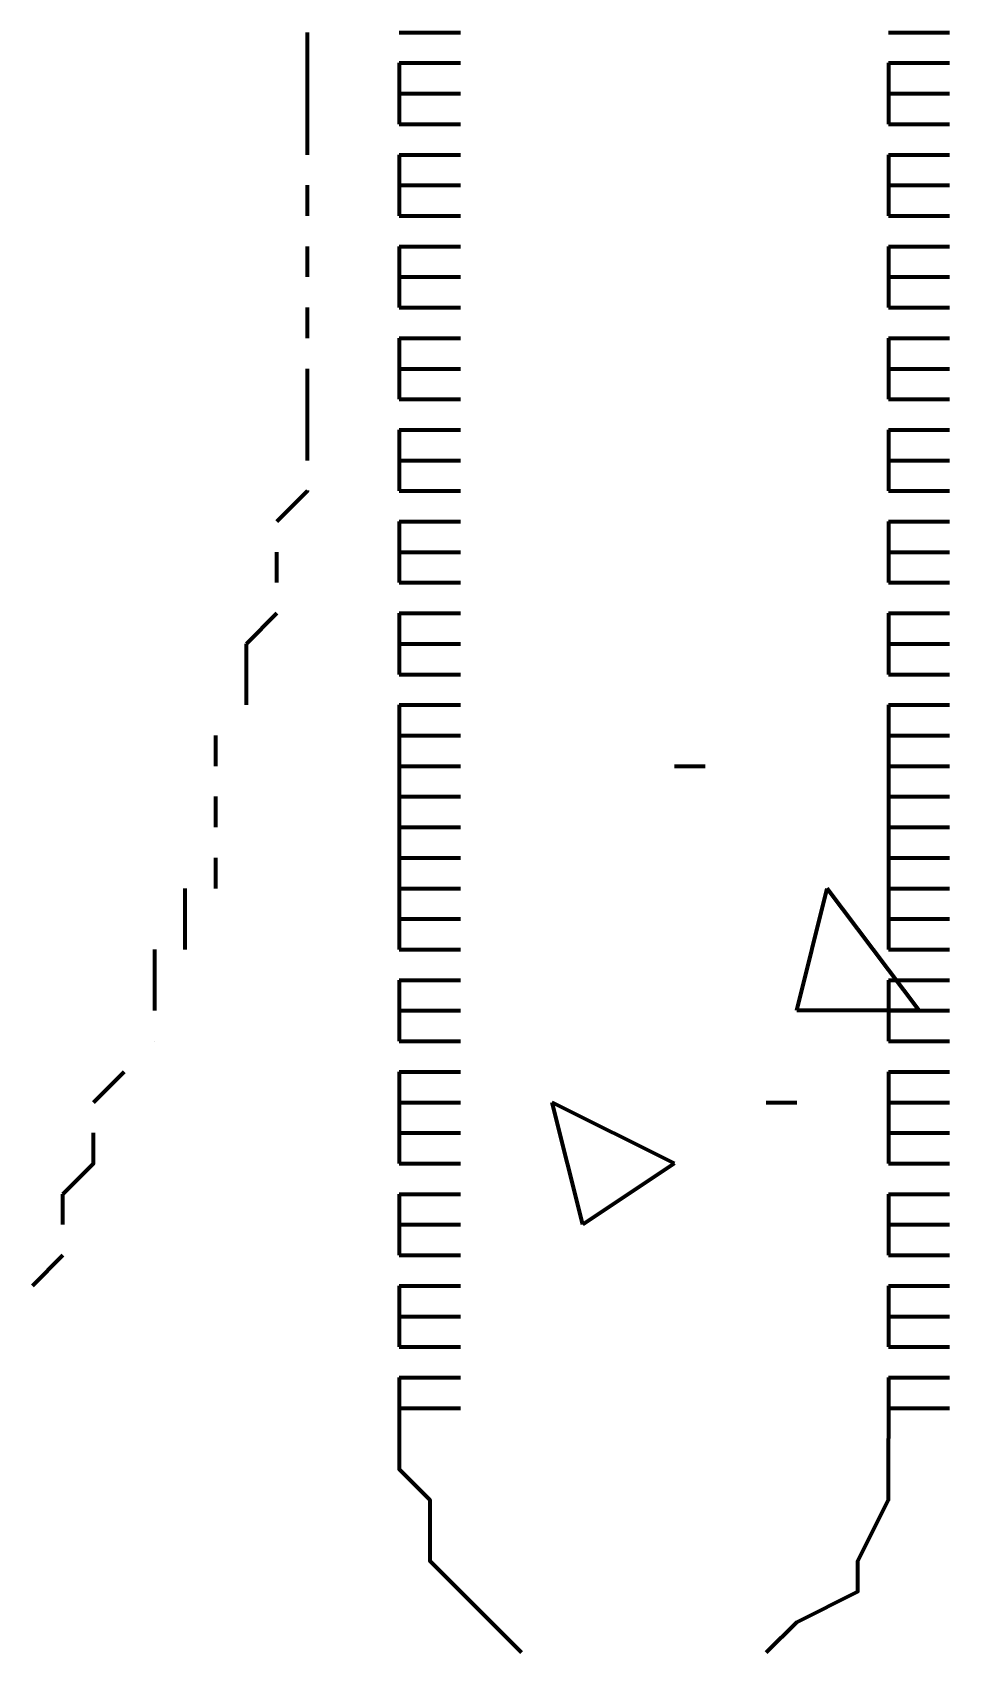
# Model space of a CAD drawing. Header units: inches. Extents: x 16 to 776, y 37 to 575.
# Drawn here: x 297 to 302, y 311 to 319.83 of the extents above; entities that cross this region are included whole.
import ezdxf

# ---------------------------------------------------------------- set-up
doc = ezdxf.new("R2010")
doc.units = ezdxf.units.IN
doc.header["$MEASUREMENT"] = 0
doc.layers.add('P', color=250, linetype='CONTINUOUS', lineweight=100)

msp = doc.modelspace()

# ---------------------------------------------------------------- linework, layer by layer
at = {"layer": 'P', "color": 0, "linetype": 'Continuous'}
for points in [[(298.5, 319.5), (298.5, 319.8333)], [(299, 319.8333), (299.1667, 319.8333)], [(299, 319.8333), (299.1667, 319.8333)], [(299, 319.8333), (299.1667, 319.8333)], [(299.1667, 319.8333), (299.3333, 319.8333)], [(299.1667, 319.8333), (299.3333, 319.8333)], [(299.1667, 319.8333), (299.3333, 319.8333)], [(301.6667, 319.8333), (301.8333, 319.8333)], [(301.6667, 319.8333), (301.8333, 319.8333)], [(301.6667, 319.8333), (301.8333, 319.8333)], [(301.8333, 319.8333), (302, 319.8333)], [(301.8333, 319.8333), (302, 319.8333)], [(301.8333, 319.8333), (302, 319.8333)], [(299, 319.6667), (299.1667, 319.6667)], [(299, 319.6667), (299, 319.5)], [(299, 319.6667), (299.1667, 319.6667)], [(299.1667, 319.6667), (299.3333, 319.6667)], [(299.1667, 319.6667), (299.3333, 319.6667)], [(301.6667, 319.6667), (301.8333, 319.6667)], [(301.6667, 319.6667), (301.6667, 319.5)], [(301.6667, 319.6667), (301.8333, 319.6667)], [(301.8333, 319.6667), (302, 319.6667)], [(301.8333, 319.6667), (302, 319.6667)], [(298.5, 319.1667), (298.5, 319.5)], [(299, 319.5), (299.1667, 319.5)], [(299, 319.5), (299, 319.5)], [(299, 319.5), (299.1667, 319.5)], [(299, 319.5), (299.1667, 319.5)], [(299, 319.5), (299, 319.3333)], [(299, 319.5), (299.1667, 319.5)], [(299.1667, 319.5), (299.3333, 319.5)], [(299.1667, 319.5), (299.3333, 319.5)], [(299.1667, 319.5), (299.3333, 319.5)], [(299.1667, 319.5), (299.3333, 319.5)], [(301.6667, 319.5), (301.8333, 319.5)], [(301.6667, 319.5), (301.6667, 319.5)], [(301.6667, 319.5), (301.8333, 319.5)], [(301.6667, 319.5), (301.8333, 319.5)], [(301.6667, 319.5), (301.6667, 319.3333)], [(301.6667, 319.5), (301.8333, 319.5)], [(301.8333, 319.5), (302, 319.5)], [(301.8333, 319.5), (302, 319.5)], [(301.8333, 319.5), (302, 319.5)], [(301.8333, 319.5), (302, 319.5)], [(299, 319.3333), (299.1667, 319.3333)], [(299, 319.3333), (299.1667, 319.3333)], [(299.1667, 319.3333), (299.3333, 319.3333)], [(299.1667, 319.3333), (299.3333, 319.3333)], [(301.6667, 319.3333), (301.8333, 319.3333)], [(301.6667, 319.3333), (301.8333, 319.3333)], [(301.8333, 319.3333), (302, 319.3333)], [(301.8333, 319.3333), (302, 319.3333)], [(299, 319.1667), (299.1667, 319.1667)], [(299, 319.1667), (299, 319)], [(299, 319.1667), (299.1667, 319.1667)], [(299.1667, 319.1667), (299.3333, 319.1667)], [(299.1667, 319.1667), (299.3333, 319.1667)], [(301.6667, 319.1667), (301.8333, 319.1667)], [(301.6667, 319.1667), (301.6667, 319)], [(301.6667, 319.1667), (301.8333, 319.1667)], [(301.8333, 319.1667), (302, 319.1667)], [(301.8333, 319.1667), (302, 319.1667)], [(298.5, 318.8333), (298.5, 319)], [(299, 319), (299.1667, 319)], [(299, 319), (299, 319)], [(299, 319), (299.1667, 319)], [(299, 319), (299.1667, 319)], [(299, 319), (299, 318.8333)], [(299, 319), (299.1667, 319)], [(299.1667, 319), (299.3333, 319)], [(299.1667, 319), (299.3333, 319)], [(299.1667, 319), (299.3333, 319)], [(299.1667, 319), (299.3333, 319)], [(301.6667, 319), (301.8333, 319)], [(301.6667, 319), (301.6667, 319)], [(301.6667, 319), (301.8333, 319)], [(301.6667, 319), (301.8333, 319)], [(301.6667, 319), (301.6667, 318.8333)], [(301.6667, 319), (301.8333, 319)], [(301.8333, 319), (302, 319)], [(301.8333, 319), (302, 319)], [(301.8333, 319), (302, 319)], [(301.8333, 319), (302, 319)], [(299, 318.8333), (299.1667, 318.8333)], [(299, 318.8333), (299.1667, 318.8333)], [(299.1667, 318.8333), (299.3333, 318.8333)], [(299.1667, 318.8333), (299.3333, 318.8333)], [(301.6667, 318.8333), (301.8333, 318.8333)], [(301.6667, 318.8333), (301.8333, 318.8333)], [(301.8333, 318.8333), (302, 318.8333)], [(301.8333, 318.8333), (302, 318.8333)], [(298.5, 318.5), (298.5, 318.6667)], [(299, 318.6667), (299.1667, 318.6667)], [(299, 318.6667), (299, 318.6667)], [(299, 318.6667), (299.1667, 318.6667)], [(299, 318.6667), (299.1667, 318.6667)], [(299, 318.6667), (299, 318.5)], [(299, 318.6667), (299.1667, 318.6667)], [(299.1667, 318.6667), (299.3333, 318.6667)], [(299.1667, 318.6667), (299.3333, 318.6667)], [(299.1667, 318.6667), (299.3333, 318.6667)], [(299.1667, 318.6667), (299.3333, 318.6667)], [(301.6667, 318.6667), (301.8333, 318.6667)], [(301.6667, 318.6667), (301.6667, 318.6667)], [(301.6667, 318.6667), (301.8333, 318.6667)], [(301.6667, 318.6667), (301.8333, 318.6667)], [(301.6667, 318.6667), (301.6667, 318.5)], [(301.6667, 318.6667), (301.8333, 318.6667)], [(301.8333, 318.6667), (302, 318.6667)], [(301.8333, 318.6667), (302, 318.6667)], [(301.8333, 318.6667), (302, 318.6667)], [(301.8333, 318.6667), (302, 318.6667)], [(299, 318.5), (299.1667, 318.5)], [(299, 318.5), (299, 318.3333)], [(299, 318.5), (299.1667, 318.5)], [(299.1667, 318.5), (299.3333, 318.5)], [(299.1667, 318.5), (299.3333, 318.5)], [(301.6667, 318.5), (301.8333, 318.5)], [(301.6667, 318.5), (301.6667, 318.3333)], [(301.6667, 318.5), (301.8333, 318.5)], [(301.8333, 318.5), (302, 318.5)], [(301.8333, 318.5), (302, 318.5)], [(298.5, 318.1667), (298.5, 318.3333)], [(299, 318.3333), (299.1667, 318.3333)], [(299, 318.3333), (299.1667, 318.3333)], [(299.1667, 318.3333), (299.3333, 318.3333)], [(299.1667, 318.3333), (299.3333, 318.3333)], [(301.6667, 318.3333), (301.8333, 318.3333)], [(301.6667, 318.3333), (301.8333, 318.3333)], [(301.8333, 318.3333), (302, 318.3333)], [(301.8333, 318.3333), (302, 318.3333)], [(299, 318.1667), (299.1667, 318.1667)], [(299, 318.1667), (299, 318.1667)], [(299, 318.1667), (299.1667, 318.1667)], [(299, 318.1667), (299.1667, 318.1667)], [(299, 318.1667), (299, 318)], [(299, 318.1667), (299.1667, 318.1667)], [(299.1667, 318.1667), (299.3333, 318.1667)], [(299.1667, 318.1667), (299.3333, 318.1667)], [(299.1667, 318.1667), (299.3333, 318.1667)], [(299.1667, 318.1667), (299.3333, 318.1667)], [(301.6667, 318.1667), (301.8333, 318.1667)], [(301.6667, 318.1667), (301.6667, 318.1667)], [(301.6667, 318.1667), (301.8333, 318.1667)], [(301.6667, 318.1667), (301.8333, 318.1667)], [(301.6667, 318.1667), (301.6667, 318)], [(301.6667, 318.1667), (301.8333, 318.1667)], [(301.8333, 318.1667), (302, 318.1667)], [(301.8333, 318.1667), (302, 318.1667)], [(301.8333, 318.1667), (302, 318.1667)], [(301.8333, 318.1667), (302, 318.1667)], [(298.5, 317.8333), (298.5, 318)], [(299, 318), (299.1667, 318)], [(299, 318), (299, 317.8333)], [(299, 318), (299.1667, 318)], [(299.1667, 318), (299.3333, 318)], [(299.1667, 318), (299.3333, 318)], [(301.6667, 318), (301.8333, 318)], [(301.6667, 318), (301.6667, 317.8333)], [(301.6667, 318), (301.8333, 318)], [(301.8333, 318), (302, 318)], [(301.8333, 318), (302, 318)], [(298.5, 317.5), (298.5, 317.8333)], [(299, 317.8333), (299, 317.8333)], [(299, 317.8333), (299.1667, 317.8333)], [(299, 317.8333), (299.1667, 317.8333)], [(299, 317.8333), (299.1667, 317.8333)], [(299, 317.8333), (299.1667, 317.8333)], [(299, 317.8333), (299.1667, 317.8333)], [(299, 317.8333), (299.1667, 317.8333)], [(299.1667, 317.8333), (299.3333, 317.8333)], [(299.1667, 317.8333), (299.3333, 317.8333)], [(299.1667, 317.8333), (299.3333, 317.8333)], [(299.1667, 317.8333), (299.3333, 317.8333)], [(299.1667, 317.8333), (299.3333, 317.8333)], [(299.1667, 317.8333), (299.3333, 317.8333)], [(301.6667, 317.8333), (301.8333, 317.8333)], [(301.6667, 317.8333), (301.8333, 317.8333)], [(301.6667, 317.8333), (301.8333, 317.8333)], [(301.6667, 317.8333), (301.8333, 317.8333)], [(301.6667, 317.8333), (301.8333, 317.8333)], [(301.6667, 317.8333), (301.8333, 317.8333)], [(301.8333, 317.8333), (302, 317.8333)], [(301.8333, 317.8333), (302, 317.8333)], [(301.8333, 317.8333), (302, 317.8333)], [(301.8333, 317.8333), (302, 317.8333)], [(301.8333, 317.8333), (302, 317.8333)], [(301.8333, 317.8333), (302, 317.8333)], [(299, 317.6667), (299.1667, 317.6667)], [(299, 317.6667), (299, 317.5)], [(299, 317.6667), (299.1667, 317.6667)], [(299.1667, 317.6667), (299.3333, 317.6667)], [(299.1667, 317.6667), (299.3333, 317.6667)], [(301.6667, 317.6667), (301.8333, 317.6667)], [(301.6667, 317.6667), (301.6667, 317.5)], [(301.6667, 317.6667), (301.8333, 317.6667)], [(301.8333, 317.6667), (302, 317.6667)], [(301.8333, 317.6667), (302, 317.6667)], [(299, 317.5), (299.1667, 317.5)], [(299, 317.5), (299, 317.3333)], [(299, 317.5), (299.1667, 317.5)], [(299.1667, 317.5), (299.3333, 317.5)], [(299.1667, 317.5), (299.3333, 317.5)], [(301.6667, 317.5), (301.8333, 317.5)], [(301.6667, 317.5), (301.6667, 317.3333)], [(301.6667, 317.5), (301.8333, 317.5)], [(301.8333, 317.5), (302, 317.5)], [(301.8333, 317.5), (302, 317.5)], [(298.3333, 317.1667), (298.5, 317.3333), (298.5, 317.3333)], [(299, 317.3333), (299.1667, 317.3333)], [(299, 317.3333), (299, 317.3333)], [(299, 317.3333), (299.1667, 317.3333)], [(299, 317.3333), (299.1667, 317.3333)], [(299, 317.3333), (299.1667, 317.3333)], [(299.1667, 317.3333), (299.3333, 317.3333)], [(299.1667, 317.3333), (299.3333, 317.3333)], [(299.1667, 317.3333), (299.3333, 317.3333)], [(299.1667, 317.3333), (299.3333, 317.3333)], [(301.6667, 317.3333), (301.8333, 317.3333)], [(301.6667, 317.3333), (301.6667, 317.3333)], [(301.6667, 317.3333), (301.8333, 317.3333)], [(301.6667, 317.3333), (301.8333, 317.3333)], [(301.6667, 317.3333), (301.8333, 317.3333)], [(301.8333, 317.3333), (302, 317.3333)], [(301.8333, 317.3333), (302, 317.3333)], [(301.8333, 317.3333), (302, 317.3333)], [(301.8333, 317.3333), (302, 317.3333)], [(299, 317.1667), (299.1667, 317.1667)], [(299, 317.1667), (299, 317)], [(299, 317.1667), (299.1667, 317.1667)], [(299.1667, 317.1667), (299.3333, 317.1667)], [(299.1667, 317.1667), (299.3333, 317.1667)], [(301.6667, 317.1667), (301.8333, 317.1667)], [(301.6667, 317.1667), (301.6667, 317)], [(301.6667, 317.1667), (301.8333, 317.1667)], [(301.8333, 317.1667), (302, 317.1667)], [(301.8333, 317.1667), (302, 317.1667)], [(298.3333, 316.8333), (298.3333, 317)], [(299, 317), (299.1667, 317)], [(299, 317), (299, 317)], [(299, 317), (299.1667, 317)], [(299, 317), (299.1667, 317)], [(299, 317), (299, 316.8333)], [(299, 317), (299.1667, 317)], [(299.1667, 317), (299.3333, 317)], [(299.1667, 317), (299.3333, 317)], [(299.1667, 317), (299.3333, 317)], [(299.1667, 317), (299.3333, 317)], [(301.6667, 317), (301.8333, 317)], [(301.6667, 317), (301.6667, 317)], [(301.6667, 317), (301.8333, 317)], [(301.6667, 317), (301.8333, 317)], [(301.6667, 317), (301.6667, 316.8333)], [(301.6667, 317), (301.8333, 317)], [(301.8333, 317), (302, 317)], [(301.8333, 317), (302, 317)], [(301.8333, 317), (302, 317)], [(301.8333, 317), (302, 317)], [(299, 316.8333), (299.1667, 316.8333)], [(299, 316.8333), (299.1667, 316.8333)], [(299.1667, 316.8333), (299.3333, 316.8333)], [(299.1667, 316.8333), (299.3333, 316.8333)], [(301.6667, 316.8333), (301.8333, 316.8333)], [(301.6667, 316.8333), (301.8333, 316.8333)], [(301.8333, 316.8333), (302, 316.8333)], [(301.8333, 316.8333), (302, 316.8333)], [(298.1667, 316.5), (298.3333, 316.6667)], [(299, 316.6667), (299.1667, 316.6667)], [(299, 316.6667), (299, 316.5)], [(299, 316.6667), (299.1667, 316.6667)], [(299.1667, 316.6667), (299.3333, 316.6667)], [(299.1667, 316.6667), (299.3333, 316.6667)], [(301.6667, 316.6667), (301.8333, 316.6667)], [(301.6667, 316.6667), (301.6667, 316.5)], [(301.6667, 316.6667), (301.8333, 316.6667)], [(301.8333, 316.6667), (302, 316.6667)], [(301.8333, 316.6667), (302, 316.6667)], [(298.1667, 316.1667), (298.1667, 316.3333), (298.1667, 316.5)], [(299, 316.5), (299.1667, 316.5)], [(299, 316.5), (299, 316.5)], [(299, 316.5), (299.1667, 316.5)], [(299, 316.5), (299.1667, 316.5)], [(299, 316.5), (299, 316.3333)], [(299, 316.5), (299.1667, 316.5)], [(299.1667, 316.5), (299.3333, 316.5)], [(299.1667, 316.5), (299.3333, 316.5)], [(299.1667, 316.5), (299.3333, 316.5)], [(299.1667, 316.5), (299.3333, 316.5)], [(301.6667, 316.5), (301.8333, 316.5)], [(301.6667, 316.5), (301.6667, 316.5)], [(301.6667, 316.5), (301.8333, 316.5)], [(301.6667, 316.5), (301.8333, 316.5)], [(301.6667, 316.5), (301.6667, 316.3333)], [(301.6667, 316.5), (301.8333, 316.5)], [(301.8333, 316.5), (302, 316.5)], [(301.8333, 316.5), (302, 316.5)], [(301.8333, 316.5), (302, 316.5)], [(301.8333, 316.5), (302, 316.5)], [(299, 316.3333), (299.1667, 316.3333)], [(299, 316.3333), (299.1667, 316.3333)], [(299.1667, 316.3333), (299.3333, 316.3333)], [(299.1667, 316.3333), (299.3333, 316.3333)], [(301.6667, 316.3333), (301.8333, 316.3333)], [(301.6667, 316.3333), (301.8333, 316.3333)], [(301.8333, 316.3333), (302, 316.3333)], [(301.8333, 316.3333), (302, 316.3333)], [(299, 316.1667), (299.1667, 316.1667)], [(299, 316.1667), (299, 316)], [(299, 316.1667), (299.1667, 316.1667)], [(299.1667, 316.1667), (299.3333, 316.1667)], [(299.1667, 316.1667), (299.3333, 316.1667)], [(301.6667, 316.1667), (301.8333, 316.1667)], [(301.6667, 316.1667), (301.6667, 316)], [(301.6667, 316.1667), (301.8333, 316.1667)], [(301.8333, 316.1667), (302, 316.1667)], [(301.8333, 316.1667), (302, 316.1667)], [(298, 315.8333), (298, 316)], [(299, 316), (299.1667, 316)], [(299, 316), (299, 316)], [(299, 316), (299.1667, 316)], [(299, 316), (299.1667, 316)], [(299, 316), (299, 315.8333)], [(299, 316), (299.1667, 316)], [(299.1667, 316), (299.3333, 316)], [(299.1667, 316), (299.3333, 316)], [(299.1667, 316), (299.3333, 316)], [(299.1667, 316), (299.3333, 316)], [(301.6667, 316), (301.8333, 316)], [(301.6667, 316), (301.6667, 316)], [(301.6667, 316), (301.8333, 316)], [(301.6667, 316), (301.8333, 316)], [(301.6667, 316), (301.6667, 315.8333)], [(301.6667, 316), (301.8333, 316)], [(301.8333, 316), (302, 316)], [(301.8333, 316), (302, 316)], [(301.8333, 316), (302, 316)], [(301.8333, 316), (302, 316)], [(299, 315.8333), (299.1667, 315.8333)], [(299, 315.8333), (299, 315.6667)], [(299, 315.8333), (299.1667, 315.8333)], [(299.1667, 315.8333), (299.3333, 315.8333)], [(299.1667, 315.8333), (299.3333, 315.8333)], [(300.5, 315.8333), (300.6667, 315.8333)], [(301.6667, 315.8333), (301.8333, 315.8333)], [(301.6667, 315.8333), (301.6667, 315.6667)], [(301.6667, 315.8333), (301.8333, 315.8333)], [(301.8333, 315.8333), (302, 315.8333)], [(301.8333, 315.8333), (302, 315.8333)], [(298, 315.5), (298, 315.6667)], [(299, 315.6667), (299.1667, 315.6667)], [(299, 315.6667), (299.1667, 315.6667)], [(299, 315.6667), (299.1667, 315.6667)], [(299, 315.6667), (299, 315.5)], [(299, 315.6667), (299.1667, 315.6667)], [(299.1667, 315.6667), (299.3333, 315.6667)], [(299.1667, 315.6667), (299.3333, 315.6667)], [(299.1667, 315.6667), (299.3333, 315.6667)], [(299.1667, 315.6667), (299.3333, 315.6667)], [(301.6667, 315.6667), (301.8333, 315.6667)], [(301.6667, 315.6667), (301.8333, 315.6667)], [(301.6667, 315.6667), (301.8333, 315.6667)], [(301.6667, 315.6667), (301.6667, 315.5)], [(301.6667, 315.6667), (301.8333, 315.6667)], [(301.8333, 315.6667), (302, 315.6667)], [(301.8333, 315.6667), (302, 315.6667)], [(301.8333, 315.6667), (302, 315.6667)], [(301.8333, 315.6667), (302, 315.6667)], [(299, 315.5), (299.1667, 315.5)], [(299, 315.5), (299, 315.3333)], [(299, 315.5), (299.1667, 315.5)], [(299.1667, 315.5), (299.3333, 315.5)], [(299.1667, 315.5), (299.3333, 315.5)], [(301.6667, 315.5), (301.8333, 315.5)], [(301.6667, 315.5), (301.6667, 315.3333)], [(301.6667, 315.5), (301.8333, 315.5)], [(301.8333, 315.5), (302, 315.5)], [(301.8333, 315.5), (302, 315.5)], [(298, 315.1667), (298, 315.3333)], [(299, 315.3333), (299.1667, 315.3333)], [(299, 315.3333), (299, 315.1667)], [(299, 315.3333), (299.1667, 315.3333)], [(299.1667, 315.3333), (299.3333, 315.3333)], [(299.1667, 315.3333), (299.3333, 315.3333)], [(301.6667, 315.3333), (301.8333, 315.3333)], [(301.6667, 315.3333), (301.6667, 315.1667)], [(301.6667, 315.3333), (301.8333, 315.3333)], [(301.8333, 315.3333), (302, 315.3333)], [(301.8333, 315.3333), (302, 315.3333)], [(297.8333, 314.8333), (297.8333, 315.1667)], [(299, 315.1667), (299.1667, 315.1667)], [(299, 315.1667), (299.1667, 315.1667)], [(299, 315.1667), (299.1667, 315.1667)], [(299, 315.1667), (299, 315)], [(299, 315.1667), (299.1667, 315.1667)], [(299.1667, 315.1667), (299.3333, 315.1667)], [(299.1667, 315.1667), (299.3333, 315.1667)], [(299.1667, 315.1667), (299.3333, 315.1667)], [(299.1667, 315.1667), (299.3333, 315.1667)], [(301.1667, 314.5), (301.3333, 315.1667)], [(301.8333, 314.5), (301.3333, 315.1667)], [(301.6667, 315.1667), (301.8333, 315.1667)], [(301.6667, 315.1667), (301.8333, 315.1667)], [(301.6667, 315.1667), (301.8333, 315.1667)], [(301.6667, 315.1667), (301.6667, 315)], [(301.6667, 315.1667), (301.8333, 315.1667)], [(301.8333, 315.1667), (302, 315.1667)], [(301.8333, 315.1667), (302, 315.1667)], [(301.8333, 315.1667), (302, 315.1667)], [(301.8333, 315.1667), (302, 315.1667)], [(299, 315), (299.1667, 315)], [(299, 315), (299, 314.8333)], [(299, 315), (299.1667, 315)], [(299.1667, 315), (299.3333, 315)], [(299.1667, 315), (299.3333, 315)], [(301.6667, 315), (301.8333, 315)], [(301.6667, 315), (301.6667, 314.8333)], [(301.6667, 315), (301.8333, 315)], [(301.8333, 315), (302, 315)], [(301.8333, 315), (302, 315)], [(297.6667, 314.5), (297.6667, 314.8333)], [(299, 314.8333), (299.1667, 314.8333)], [(299, 314.8333), (299, 314.8333)], [(299, 314.8333), (299.1667, 314.8333)], [(299, 314.8333), (299.1667, 314.8333)], [(299, 314.8333), (299.1667, 314.8333)], [(299.1667, 314.8333), (299.3333, 314.8333)], [(299.1667, 314.8333), (299.3333, 314.8333)], [(299.1667, 314.8333), (299.3333, 314.8333)], [(299.1667, 314.8333), (299.3333, 314.8333)], [(301.6667, 314.8333), (301.8333, 314.8333)], [(301.6667, 314.8333), (301.6667, 314.8333)], [(301.6667, 314.8333), (301.8333, 314.8333)], [(301.6667, 314.8333), (301.8333, 314.8333)], [(301.6667, 314.8333), (301.8333, 314.8333)], [(301.8333, 314.8333), (302, 314.8333)], [(301.8333, 314.8333), (302, 314.8333)], [(301.8333, 314.8333), (302, 314.8333)], [(301.8333, 314.8333), (302, 314.8333)], [(299, 314.6667), (299.1667, 314.6667)], [(299, 314.6667), (299, 314.5)], [(299, 314.6667), (299.1667, 314.6667)], [(299.1667, 314.6667), (299.3333, 314.6667)], [(299.1667, 314.6667), (299.3333, 314.6667)], [(301.6667, 314.6667), (301.8333, 314.6667)], [(301.6667, 314.6667), (301.6667, 314.5)], [(301.6667, 314.6667), (301.8333, 314.6667)], [(301.8333, 314.6667), (302, 314.6667)], [(301.8333, 314.6667), (302, 314.6667)], [(299, 314.5), (299.1667, 314.5)], [(299, 314.5), (299, 314.3333)], [(299, 314.5), (299.1667, 314.5)], [(299.1667, 314.5), (299.3333, 314.5)], [(299.1667, 314.5), (299.3333, 314.5)], [(301.8333, 314.5), (301.1667, 314.5)], [(301.6667, 314.5), (301.8333, 314.5)], [(301.6667, 314.5), (301.6667, 314.3333)], [(301.6667, 314.5), (301.8333, 314.5)], [(301.8333, 314.5), (302, 314.5)], [(301.8333, 314.5), (302, 314.5)], [(297.6667, 314.3333), (297.6667, 314.3333)], [(299, 314.3333), (299.1667, 314.3333)], [(299, 314.3333), (299, 314.3333)], [(299, 314.3333), (299.1667, 314.3333)], [(299, 314.3333), (299.1667, 314.3333)], [(299, 314.3333), (299.1667, 314.3333)], [(299.1667, 314.3333), (299.3333, 314.3333)], [(299.1667, 314.3333), (299.3333, 314.3333)], [(299.1667, 314.3333), (299.3333, 314.3333)], [(299.1667, 314.3333), (299.3333, 314.3333)], [(301.6667, 314.3333), (301.8333, 314.3333)], [(301.6667, 314.3333), (301.6667, 314.3333)], [(301.6667, 314.3333), (301.8333, 314.3333)], [(301.6667, 314.3333), (301.8333, 314.3333)], [(301.6667, 314.3333), (301.8333, 314.3333)], [(301.8333, 314.3333), (302, 314.3333)], [(301.8333, 314.3333), (302, 314.3333)], [(301.8333, 314.3333), (302, 314.3333)], [(301.8333, 314.3333), (302, 314.3333)], [(297.3333, 314), (297.5, 314.1667)], [(299, 314.1667), (299.1667, 314.1667)], [(299, 314.1667), (299, 314)], [(299, 314.1667), (299.1667, 314.1667)], [(299.1667, 314.1667), (299.3333, 314.1667)], [(299.1667, 314.1667), (299.3333, 314.1667)], [(301.6667, 314.1667), (301.8333, 314.1667)], [(301.6667, 314.1667), (301.6667, 314)], [(301.6667, 314.1667), (301.8333, 314.1667)], [(301.8333, 314.1667), (302, 314.1667)], [(301.8333, 314.1667), (302, 314.1667)], [(299, 314), (299.1667, 314)], [(299, 314), (299.1667, 314)], [(299, 314), (299, 314)], [(299, 314), (299.1667, 314)], [(299, 314), (299.1667, 314)], [(299, 314), (299, 313.8333)], [(299, 314), (299.1667, 314)], [(299.1667, 314), (299.3333, 314)], [(299.1667, 314), (299.3333, 314)], [(299.1667, 314), (299.3333, 314)], [(299.1667, 314), (299.3333, 314)], [(300.5, 313.6667), (299.8333, 314)], [(300, 313.3333), (299.8333, 314)], [(301, 314), (301.1667, 314)], [(301.6667, 314), (301.8333, 314)], [(301.6667, 314), (301.6667, 314)], [(301.6667, 314), (301.8333, 314)], [(301.6667, 314), (301.8333, 314)], [(301.6667, 314), (301.6667, 313.8333)], [(301.6667, 314), (301.8333, 314)], [(301.8333, 314), (302, 314)], [(301.8333, 314), (302, 314)], [(301.8333, 314), (302, 314)], [(301.8333, 314), (302, 314)], [(297.1667, 313.5), (297.3333, 313.6667), (297.3333, 313.8333)], [(299, 313.8333), (299.1667, 313.8333)], [(299, 313.8333), (299, 313.6667)], [(299, 313.8333), (299.1667, 313.8333)], [(299.1667, 313.8333), (299.3333, 313.8333)], [(299.1667, 313.8333), (299.3333, 313.8333)], [(301.6667, 313.8333), (301.8333, 313.8333)], [(301.6667, 313.8333), (301.6667, 313.6667)], [(301.6667, 313.8333), (301.8333, 313.8333)], [(301.8333, 313.8333), (302, 313.8333)], [(301.8333, 313.8333), (302, 313.8333)], [(299, 313.6667), (299.1667, 313.6667)], [(299, 313.6667), (299.1667, 313.6667)], [(299, 313.6667), (299.1667, 313.6667)], [(299.1667, 313.6667), (299.3333, 313.6667)], [(299.1667, 313.6667), (299.3333, 313.6667)], [(299.1667, 313.6667), (299.3333, 313.6667)], [(300.5, 313.6667), (300, 313.3333)], [(301.6667, 313.6667), (301.8333, 313.6667)], [(301.6667, 313.6667), (301.8333, 313.6667)], [(301.6667, 313.6667), (301.8333, 313.6667)], [(301.8333, 313.6667), (302, 313.6667)], [(301.8333, 313.6667), (302, 313.6667)], [(301.8333, 313.6667), (302, 313.6667)], [(297.1667, 313.3333), (297.1667, 313.5)], [(299, 313.5), (299.1667, 313.5)], [(299, 313.5), (299.1667, 313.5)], [(299, 313.5), (299.1667, 313.5)], [(299, 313.5), (299.1667, 313.5)], [(299, 313.5), (299, 313.3333)], [(299, 313.5), (299.1667, 313.5)], [(299.1667, 313.5), (299.3333, 313.5)], [(299.1667, 313.5), (299.3333, 313.5)], [(299.1667, 313.5), (299.3333, 313.5)], [(299.1667, 313.5), (299.3333, 313.5)], [(299.1667, 313.5), (299.3333, 313.5)], [(301.6667, 313.5), (301.8333, 313.5)], [(301.6667, 313.5), (301.8333, 313.5)], [(301.6667, 313.5), (301.8333, 313.5)], [(301.6667, 313.5), (301.8333, 313.5)], [(301.6667, 313.5), (301.6667, 313.3333)], [(301.6667, 313.5), (301.8333, 313.5)], [(301.8333, 313.5), (302, 313.5)], [(301.8333, 313.5), (302, 313.5)], [(301.8333, 313.5), (302, 313.5)], [(301.8333, 313.5), (302, 313.5)], [(301.8333, 313.5), (302, 313.5)], [(301.8333, 313.5), (302, 313.5)], [(299, 313.3333), (299.1667, 313.3333)], [(299, 313.3333), (299, 313.1667)], [(299, 313.3333), (299.1667, 313.3333)], [(299.1667, 313.3333), (299.3333, 313.3333)], [(299.1667, 313.3333), (299.3333, 313.3333)], [(301.6667, 313.3333), (301.8333, 313.3333)], [(301.6667, 313.3333), (301.6667, 313.1667)], [(301.6667, 313.3333), (301.8333, 313.3333)], [(301.8333, 313.3333), (302, 313.3333)], [(301.8333, 313.3333), (302, 313.3333)], [(297, 313), (297.1667, 313.1667)], [(299, 313.1667), (299.1667, 313.1667)], [(299, 313.1667), (299.1667, 313.1667)], [(299, 313.1667), (299.1667, 313.1667)], [(299.1667, 313.1667), (299.3333, 313.1667)], [(299.1667, 313.1667), (299.3333, 313.1667)], [(299.1667, 313.1667), (299.3333, 313.1667)], [(301.6667, 313.1667), (301.8333, 313.1667)], [(301.6667, 313.1667), (301.8333, 313.1667)], [(301.6667, 313.1667), (301.8333, 313.1667)], [(301.8333, 313.1667), (302, 313.1667)], [(301.8333, 313.1667), (302, 313.1667)], [(301.8333, 313.1667), (302, 313.1667)], [(299, 313), (299.1667, 313)], [(299, 313), (299.1667, 313)], [(299, 313), (299.1667, 313)], [(299, 313), (299.1667, 313)], [(299, 313), (299, 312.8333)], [(299, 313), (299.1667, 313)], [(299.1667, 313), (299.3333, 313)], [(299.1667, 313), (299.3333, 313)], [(299.1667, 313), (299.3333, 313)], [(299.1667, 313), (299.3333, 313)], [(299.1667, 313), (299.3333, 313)], [(301.6667, 313), (301.8333, 313)], [(301.6667, 313), (301.8333, 313)], [(301.6667, 313), (301.8333, 313)], [(301.6667, 313), (301.8333, 313)], [(301.6667, 313), (301.6667, 312.8333)], [(301.6667, 313), (301.8333, 313)], [(301.8333, 313), (302, 313)], [(301.8333, 313), (302, 313)], [(301.8333, 313), (302, 313)], [(301.8333, 313), (302, 313)], [(301.8333, 313), (302, 313)], [(299, 312.8333), (299.1667, 312.8333)], [(299, 312.8333), (299, 312.6667)], [(299, 312.8333), (299.1667, 312.8333)], [(299.1667, 312.8333), (299.3333, 312.8333)], [(299.1667, 312.8333), (299.3333, 312.8333)], [(301.6667, 312.8333), (301.8333, 312.8333)], [(301.6667, 312.8333), (301.6667, 312.6667)], [(301.6667, 312.8333), (301.8333, 312.8333)], [(301.8333, 312.8333), (302, 312.8333)], [(301.8333, 312.8333), (302, 312.8333)], [(299, 312.6667), (299.1667, 312.6667)], [(299, 312.6667), (299.1667, 312.6667)], [(299, 312.6667), (299.1667, 312.6667)], [(299, 312.6667), (299.1667, 312.6667)], [(299, 312.6667), (299.1667, 312.6667)], [(299, 312.6667), (299.1667, 312.6667)], [(299.1667, 312.6667), (299.3333, 312.6667)], [(299.1667, 312.6667), (299.3333, 312.6667)], [(299.1667, 312.6667), (299.3333, 312.6667)], [(299.1667, 312.6667), (299.3333, 312.6667)], [(299.1667, 312.6667), (299.3333, 312.6667)], [(299.1667, 312.6667), (299.3333, 312.6667)], [(301.6667, 312.6667), (301.8333, 312.6667)], [(301.6667, 312.6667), (301.8333, 312.6667)], [(301.6667, 312.6667), (301.8333, 312.6667)], [(301.6667, 312.6667), (301.8333, 312.6667)], [(301.6667, 312.6667), (301.8333, 312.6667)], [(301.6667, 312.6667), (301.8333, 312.6667)], [(301.8333, 312.6667), (302, 312.6667)], [(301.8333, 312.6667), (302, 312.6667)], [(301.8333, 312.6667), (302, 312.6667)], [(301.8333, 312.6667), (302, 312.6667)], [(301.8333, 312.6667), (302, 312.6667)], [(301.8333, 312.6667), (302, 312.6667)], [(299, 312.5), (299.1667, 312.5)], [(299, 312.5), (299, 312.3333)], [(299, 312.5), (299.1667, 312.5)], [(299.1667, 312.5), (299.3333, 312.5)], [(299.1667, 312.5), (299.3333, 312.5)], [(301.6667, 312.5), (301.8333, 312.5)], [(301.6667, 312.5), (301.6667, 312.3333)], [(301.6667, 312.5), (301.8333, 312.5)], [(301.8333, 312.5), (302, 312.5)], [(301.8333, 312.5), (302, 312.5)], [(299, 312.3333), (299.1667, 312.3333)], [(299, 312.3333), (299, 312.1667)], [(299.1667, 312.3333), (299.3333, 312.3333)], [(301.6667, 312.3333), (301.8333, 312.3333)], [(301.6667, 312.3333), (301.6667, 312.1667)], [(301.8333, 312.3333), (302, 312.3333)], [(299, 312.1667), (299, 312), (299.1667, 311.8333), (299.1667, 311.5), (299.3333, 311.3333), (299.5, 311.1667), (299.6667, 311)], [(301, 311), (301.1667, 311.1667), (301.5, 311.3333), (301.5, 311.5), (301.6667, 311.8333), (301.6667, 312), (301.6667, 312.1667)]]:
    msp.add_lwpolyline(points, dxfattribs=at)

doc.saveas('drawing.dxf')
